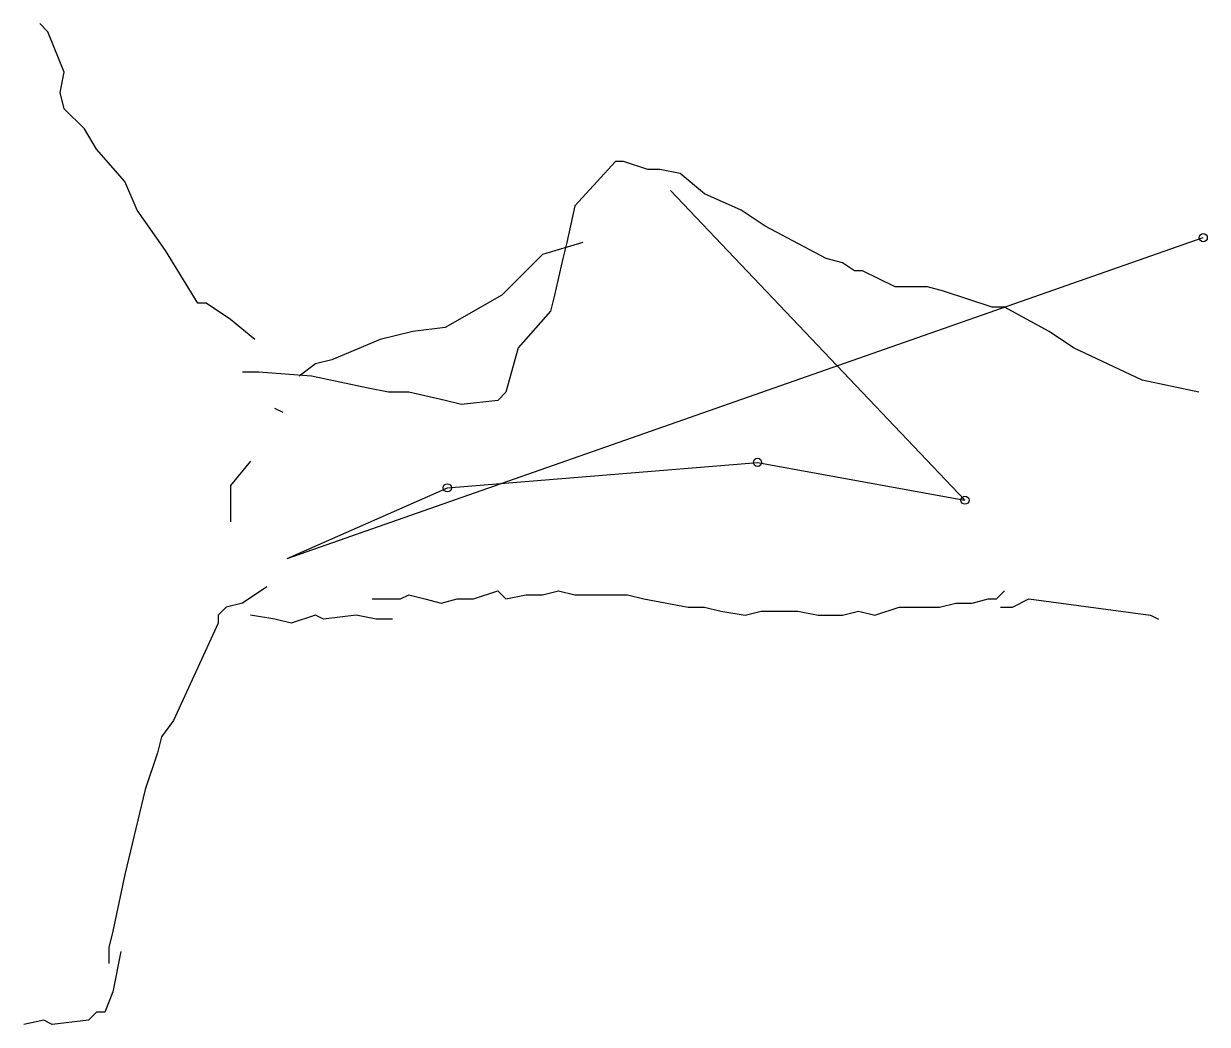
# Model space of a CAD drawing. Header units: millimetres. Extents: x -6.5 to 22.7, y -11.5 to 13.2.
import ezdxf

# ---------------------------------------------------------------- set-up
doc = ezdxf.new("R2010")
doc.units = ezdxf.units.MM

msp = doc.modelspace()

# ---------------------------------------------------------------- linework, layer by layer
at = {"layer": 'Shots', "color": 1}
for p, q in [((0, 0), (22.606, 7.918)), ((3.954, 1.742), (11.606, 2.372)), ((11.606, 2.372), (16.726, 1.436)), ((0, 0), (3.954, 1.742))]:
    msp.add_line(p, q, dxfattribs=at)
for centre in [(22.606, 7.918), (11.606, 2.372), (3.954, 1.742), (16.726, 1.436)]:
    msp.add_circle(centre, 0.1, dxfattribs=at)
at = {"layer": 'Sketch', "color": 0}
for points in [[(-0.8, 5.4), (-1.4, 5.9), (-2, 6.3), (-2.2, 6.3), (-3, 7.6), (-3.7, 8.6), (-4, 9.3), (-4.7, 10.1), (-5, 10.6), (-5.5, 11.1), (-5.6, 11.5), (-5.5, 12), (-5.9, 13), (-6.1, 13.2)], [(22.5, 4.1), (21.1, 4.4), (19.4, 5.2), (18.8, 5.6), (17.7, 6.2), (17.4, 6.2), (16.2, 6.6), (15.8, 6.7), (15, 6.7), (14.2, 7.1), (14, 7.1), (13.7, 7.3), (13.3, 7.4), (11.8, 8.2), (11.2, 8.6), (10.3, 9), (9.7, 9.5), (9.2, 9.6), (8.9, 9.6), (8.3, 9.8), (8.1, 9.8), (7.1, 8.7), (6.9, 7.8), (6.8, 7.4), (6.6, 6.5), (6.5, 6.1), (5.7, 5.2), (5.4, 4.1), (5.2, 3.9), (4.3, 3.8), (3.9, 3.9), (3, 4.1), (2.5, 4.1), (2, 4.2), (0.6, 4.5), (-0.7, 4.6), (-1.1, 4.6)], [(7.3, 7.8), (6.3, 7.5), (5.3, 6.5), (3.9, 5.7), (3.1, 5.6), (2.3, 5.4), (1.1, 4.9), (0.7, 4.8), (0.3, 4.5)], [(-0.1, 3.6), (-0.3, 3.7)], [(-0.9, 2.4), (-1.4, 1.8), (-1.4, 0.9)], [(-0.5, -0.7), (-1.1, -1.1), (-1.5, -1.2), (-1.7, -1.4), (-1.7, -1.6), (-2.8, -4), (-3.1, -4.4), (-3.2, -4.8), (-3.5, -5.7), (-4, -7.8), (-4.3, -9.2), (-4.4, -9.6), (-4.4, -10)], [(2.1, -1), (2.8, -1), (3, -0.9), (3.4, -1), (3.8, -1.1), (4.2, -1), (4.6, -1), (5.2, -0.8), (5.4, -1), (5.9, -0.9), (6.3, -0.9), (6.7, -0.8), (7.1, -0.9), (8.4, -0.9), (8.8, -1), (9.9, -1.2), (10.3, -1.2), (10.7, -1.3), (11.3, -1.4), (11.7, -1.3), (12.6, -1.3), (13.1, -1.4), (13.7, -1.4), (14.1, -1.3), (14.5, -1.4), (15.1, -1.2), (16.1, -1.2), (16.5, -1.1), (16.9, -1.1), (17.3, -1), (17.5, -1), (17.7, -0.8)], [(17.6, -1.2), (17.9, -1.2), (18.3, -1), (21.3, -1.4), (21.5, -1.5)], [(2.6, -1.5), (2.2, -1.5), (1.7, -1.4), (0.9, -1.5), (0.7, -1.4), (0.1, -1.6), (-0.3, -1.5), (-0.9, -1.4)], [(-4.1, -9.7), (-4.3, -10.7), (-4.5, -11.2), (-4.7, -11.2), (-4.9, -11.4), (-5.8, -11.5), (-6, -11.4), (-6.5, -11.5)]]:
    msp.add_lwpolyline(points, dxfattribs=at)
at = {"layer": 'XSect', "color": 1}
msp.add_line((16.726, 1.436), (9.464, 9.082), dxfattribs=at)

doc.saveas('drawing.dxf')
